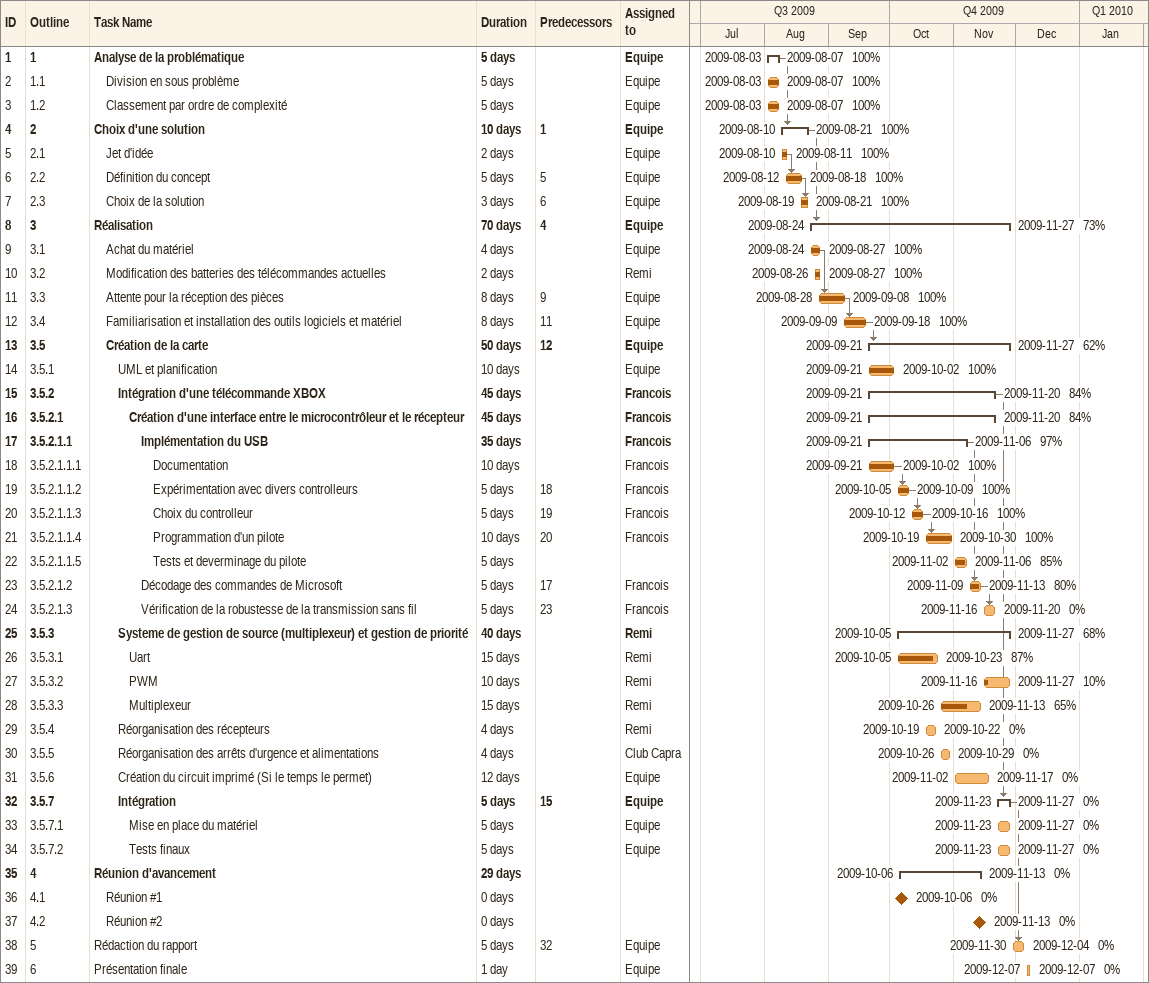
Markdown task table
| ID | WBS | Task | Duration | Start | Finish | Predecessors | Resources | % complete |
|---|---|---|---|---|---|---|---|---|
| 1 | 1 | **Analyse de la problématique** | 5d | 2009-08-03 | 2009-08-07 |  | Equipe | 100 |
| 2 | 1.1 | Division en sous problème | 5d | 2009-08-03 | 2009-08-07 |  | Equipe | 100 |
| 3 | 1.2 | Classement par ordre de complexité | 5d | 2009-08-03 | 2009-08-07 |  | Equipe | 100 |
| 4 | 2 | **Choix d'une solution** | 10d | 2009-08-10 | 2009-08-21 | 1 | Equipe | 100 |
| 5 | 2.1 | Jet d'idée | 2d | 2009-08-10 | 2009-08-11 |  | Equipe | 100 |
| 6 | 2.2 | Définition du concept | 5d | 2009-08-12 | 2009-08-18 | 5 | Equipe | 100 |
| 7 | 2.3 | Choix de la solution | 3d | 2009-08-19 | 2009-08-21 | 6 | Equipe | 100 |
| 8 | 3 | **Réalisation** | 70d | 2009-08-24 | 2009-11-27 | 4 | Equipe | 73 |
| 9 | 3.1 | Achat du matériel | 4d | 2009-08-24 | 2009-08-27 |  | Equipe | 100 |
| 10 | 3.2 | Modification des batteries des télécommandes actuelles | 2d | 2009-08-26 | 2009-08-27 |  | Remi | 100 |
| 11 | 3.3 | Attente pour la réception des pièces | 8d | 2009-08-28 | 2009-09-08 | 9 | Equipe | 100 |
| 12 | 3.4 | Familiarisation et installation des outils logiciels et matériel | 8d | 2009-09-09 | 2009-09-18 | 11 | Equipe | 100 |
| 13 | 3.5 | **Création de la carte** | 50d | 2009-09-21 | 2009-11-27 | 12 | Equipe | 62 |
| 14 | 3.5.1 | UML et planification | 10d | 2009-09-21 | 2009-10-02 |  | Equipe | 100 |
| 15 | 3.5.2 | **Intégration d'une télécommande XBOX** | 45d | 2009-09-21 | 2009-11-20 |  | Francois | 84 |
| 16 | 3.5.2.1 | **Création d'une interface entre le microcontrôleur et le récepteur** | 45d | 2009-09-21 | 2009-11-20 |  | Francois | 84 |
| 17 | 3.5.2.1.1 | **Implémentation du USB** | 35d | 2009-09-21 | 2009-11-06 |  | Francois | 97 |
| 18 | 3.5.2.1.1.1 | Documentation | 10d | 2009-09-21 | 2009-10-02 |  | Francois | 100 |
| 19 | 3.5.2.1.1.2 | Expérimentation avec divers controlleurs | 5d | 2009-10-05 | 2009-10-09 | 18 | Francois | 100 |
| 20 | 3.5.2.1.1.3 | Choix du controlleur | 5d | 2009-10-12 | 2009-10-16 | 19 | Francois | 100 |
| 21 | 3.5.2.1.1.4 | Programmation d'un pilote | 10d | 2009-10-19 | 2009-10-30 | 20 | Francois | 100 |
| 22 | 3.5.2.1.1.5 | Tests et deverminage du pilote | 5d | 2009-11-02 | 2009-11-06 |  |  | 85 |
| 23 | 3.5.2.1.2 | Décodage des commandes de Microsoft | 5d | 2009-11-09 | 2009-11-13 | 17 | Francois | 80 |
| 24 | 3.5.2.1.3 | Vérification de la robustesse de la transmission sans fil | 5d | 2009-11-16 | 2009-11-20 | 23 | Francois | 0 |
| 25 | 3.5.3 | **Systeme de gestion de source (multiplexeur) et gestion de priorité** | 40d | 2009-10-05 | 2009-11-27 |  | Remi | 68 |
| 26 | 3.5.3.1 | Uart | 15d | 2009-10-05 | 2009-10-23 |  | Remi | 87 |
| 27 | 3.5.3.2 | PWM | 10d | 2009-11-16 | 2009-11-27 |  | Remi | 10 |
| 28 | 3.5.3.3 | Multiplexeur | 15d | 2009-10-26 | 2009-11-13 |  | Remi | 65 |
| 29 | 3.5.4 | Réorganisation des récepteurs | 4d | 2009-10-19 | 2009-10-22 |  | Remi | 0 |
| 30 | 3.5.5 | Réorganisation des arrêts d'urgence et alimentations | 4d | 2009-10-26 | 2009-10-29 |  | Club Capra | 0 |
| 31 | 3.5.6 | Création du circuit imprimé (Si le temps le permet) | 12d | 2009-11-02 | 2009-11-17 |  | Equipe | 0 |
| 32 | 3.5.7 | **Intégration** | 5d | 2009-11-23 | 2009-11-27 | 15 | Equipe | 0 |
| 33 | 3.5.7.1 | Mise en place du matériel | 5d | 2009-11-23 | 2009-11-27 |  | Equipe | 0 |
| 34 | 3.5.7.2 | Tests finaux | 5d | 2009-11-23 | 2009-11-27 |  | Equipe | 0 |
| 35 | 4 | **Réunion d'avancement** | 29d | 2009-10-06 | 2009-11-13 |  |  | 0 |
| 36 | 4.1 | Réunion #1 | 0d | 2009-10-06 | 2009-10-06 |  |  | 0 |
| 37 | 4.2 | Réunion #2 | 0d | 2009-11-13 | 2009-11-13 |  |  | 0 |
| 38 | 5 | Rédaction du rapport | 5d | 2009-11-30 | 2009-12-04 | 32 | Equipe | 0 |
| 39 | 6 | Présentation finale | 1d | 2009-12-07 | 2009-12-07 |  | Equipe | 0 |
